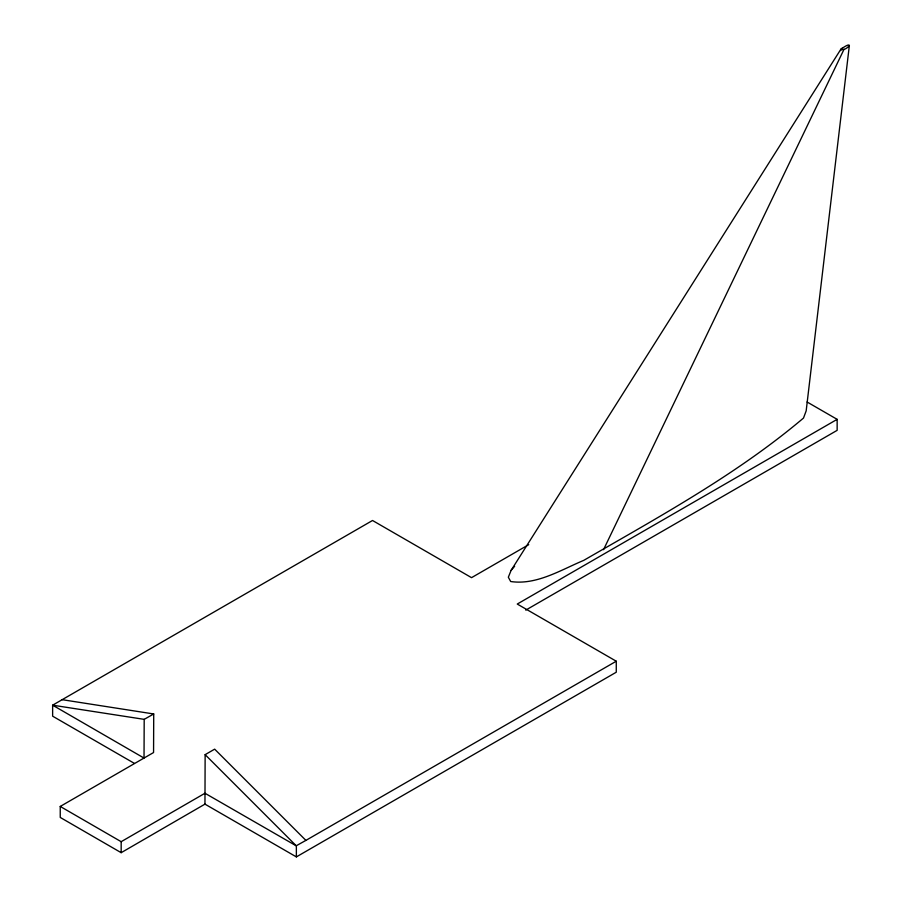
<?xml version="1.0" encoding="UTF-8"?>
<svg xmlns="http://www.w3.org/2000/svg" width="902" height="902" viewBox="0 0 902 902"><rect width="100%" height="100%" fill="white"/><g stroke="black" fill="none" stroke-linecap="round" stroke-linejoin="round"><path stroke-width="1.35" d="M62.17 699.681L153.723 713.967L153.565 752.539L60.242 806.444L60.242 817.438L121.172 852.683L204.957 804.133L205.137 754.647L214.665 749.156L305.902 840.393L616.269 661.222L616.269 672.216L296.363 856.9L204.957 804.133M121.172 852.683L121.172 841.69L204.968 793.253L296.363 845.907L296.363 856.9M807.087 401.999L837.146 419.351L837.146 430.344L525.765 610.124M153.723 713.967L144.196 719.356L144.027 758.063L52.632 705.184L372.526 520.488L471.543 577.663L528.719 544.661M296.363 845.907L205.137 754.647M849.368 45.393L806.174 410.85L803.502 418.054C736.754 474.497 659.182 516.756 583.774 560.356C560.74 569.985 536.476 585.353 510.69 581.519L508.333 577.224L511.152 570.289L840.878 49.204C855.885 38.482 846.583 51.966 840.878 49.204M603.528 549.69L844.024 49.317M840.675 50.625L842.073 48.189M511.152 570.289L514.636 566.264M837.146 419.351L517.252 604.047L616.269 661.222M296.386 845.693L305.902 840.393M144.196 719.356L52.632 705.184L52.632 716.177L134.274 763.317M60.242 806.444L121.172 841.69"/></g></svg>
